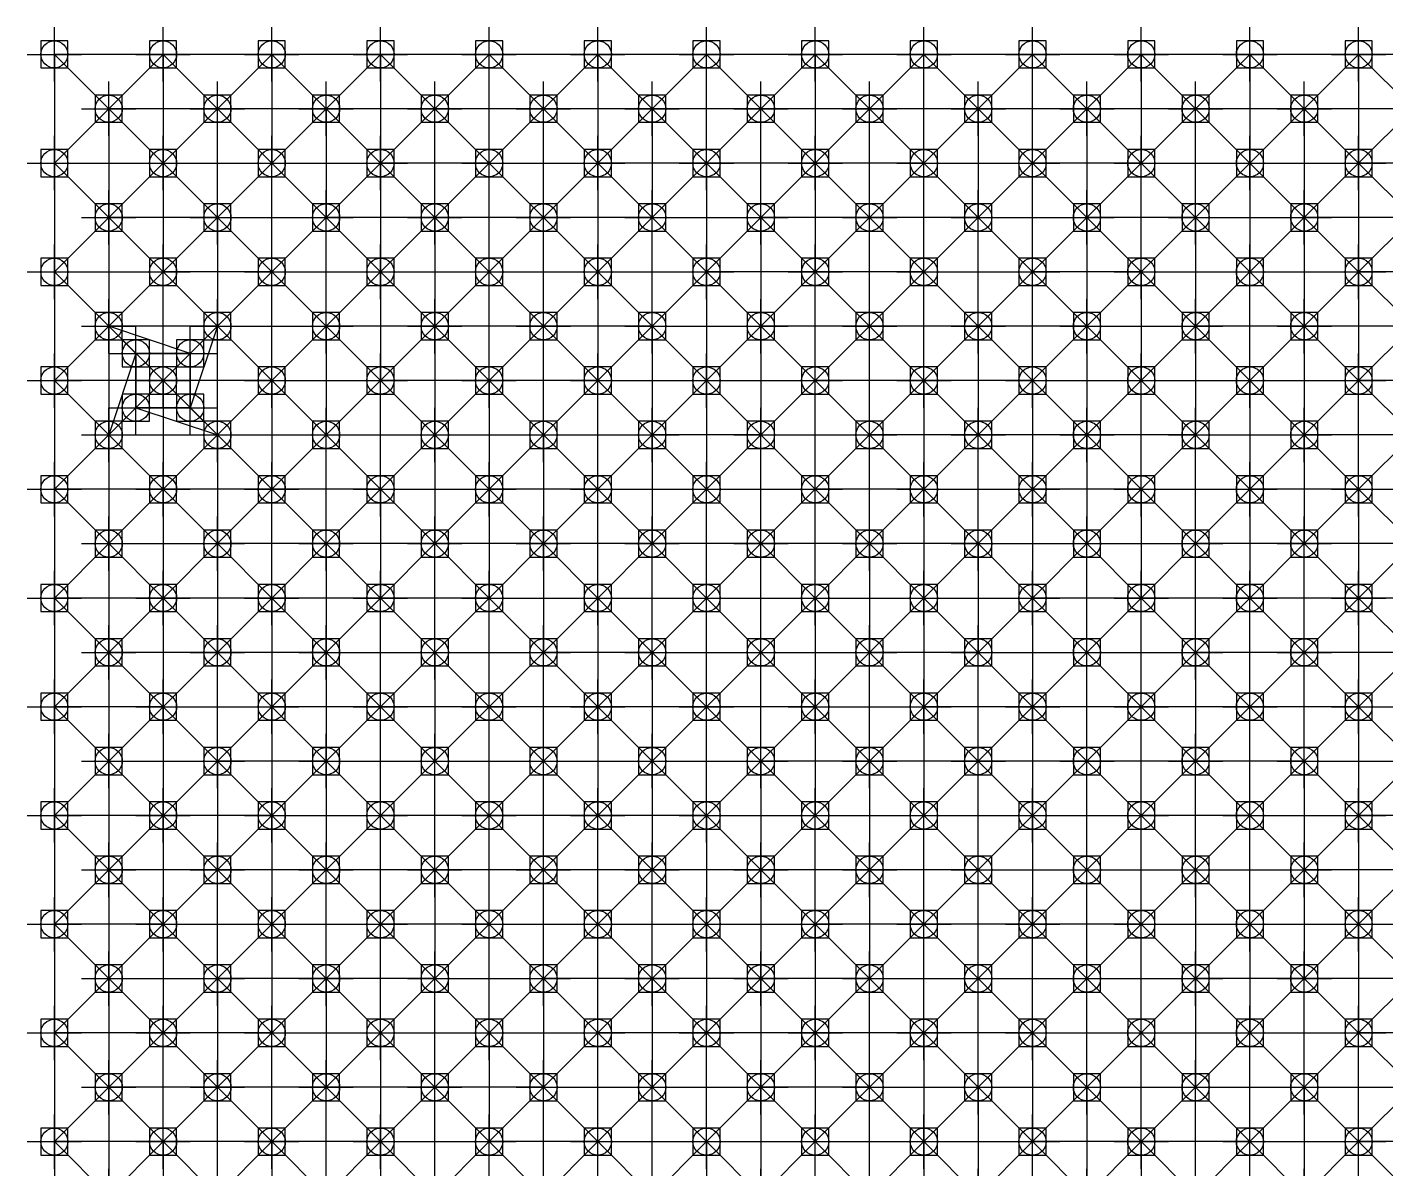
# Model space of a CAD drawing. Header units: inches. Extents: x -4 to 98, y -12 to 138.
# Drawn here: x -4 to 46, y 96 to 138 of the extents above; entities that cross this region are included whole.
import ezdxf

# ---------------------------------------------------------------- set-up
doc = ezdxf.new("R2010")
doc.units = ezdxf.units.IN
doc.header["$MEASUREMENT"] = 0
doc.header["$PDMODE"] = 98
doc.header["$PDSIZE"] = 1
doc.layers.add('AM_2', color=5, linetype='Continuous', lineweight=30)

msp = doc.modelspace()

# ---------------------------------------------------------------- linework, layer by layer
at = {"layer": 'AM_2', "color": 1}
for p, q in [((-1, 135, 10), (-3, 137, 12)), ((1, 137, 12), (-1, 135, 10)), ((3, 135, 10), (1, 137, 12)), ((5, 137, 12), (3, 135, 10)), ((7, 135, 10), (5, 137, 12)), ((9, 137, 12), (7, 135, 10)), ((11, 135, 10), (9, 137, 12)), ((13, 137, 12), (11, 135, 10)), ((15, 135, 10), (13, 137, 12)), ((17, 137, 12), (15, 135, 10)), ((19, 135, 10), (17, 137, 12)), ((21, 137, 12), (19, 135, 10)), ((23, 135, 10), (21, 137, 12)), ((25, 137, 12), (23, 135, 10)), ((27, 135, 10), (25, 137, 12)), ((29, 137, 12), (27, 135, 10)), ((31, 135, 10), (29, 137, 12)), ((33, 137, 12), (31, 135, 10)), ((35, 135, 10), (33, 137, 12)), ((37, 137, 12), (35, 135, 10)), ((39, 135, 10), (37, 137, 12)), ((41, 137, 12), (39, 135, 10)), ((43, 135, 10), (41, 137, 12)), ((45, 137, 12), (43, 135, 10)), ((47, 135, 10), (45, 137, 12)), ((-1, 135, 10), (-3, 133, 12)), ((1, 133, 12), (-1, 135, 10)), ((3, 135, 10), (1, 133, 12)), ((5, 133, 12), (3, 135, 10)), ((7, 135, 10), (5, 133, 12)), ((9, 133, 12), (7, 135, 10)), ((11, 135, 10), (9, 133, 12)), ((13, 133, 12), (11, 135, 10)), ((15, 135, 10), (13, 133, 12)), ((17, 133, 12), (15, 135, 10)), ((19, 135, 10), (17, 133, 12)), ((21, 133, 12), (19, 135, 10)), ((23, 135, 10), (21, 133, 12)), ((25, 133, 12), (23, 135, 10)), ((27, 135, 10), (25, 133, 12)), ((29, 133, 12), (27, 135, 10)), ((31, 135, 10), (29, 133, 12)), ((33, 133, 12), (31, 135, 10)), ((35, 135, 10), (33, 133, 12)), ((37, 133, 12), (35, 135, 10)), ((39, 135, 10), (37, 133, 12)), ((41, 133, 12), (39, 135, 10)), ((43, 135, 10), (41, 133, 12)), ((45, 133, 12), (43, 135, 10)), ((47, 135, 10), (45, 133, 12)), ((-1, 131, 10), (-3, 133, 12)), ((1, 133, 12), (-1, 131, 10)), ((3, 131, 10), (1, 133, 12)), ((5, 133, 12), (3, 131, 10)), ((7, 131, 10), (5, 133, 12)), ((9, 133, 12), (7, 131, 10)), ((11, 131, 10), (9, 133, 12)), ((13, 133, 12), (11, 131, 10)), ((15, 131, 10), (13, 133, 12)), ((17, 133, 12), (15, 131, 10)), ((19, 131, 10), (17, 133, 12)), ((21, 133, 12), (19, 131, 10)), ((23, 131, 10), (21, 133, 12)), ((25, 133, 12), (23, 131, 10)), ((27, 131, 10), (25, 133, 12)), ((29, 133, 12), (27, 131, 10)), ((31, 131, 10), (29, 133, 12)), ((33, 133, 12), (31, 131, 10)), ((35, 131, 10), (33, 133, 12)), ((37, 133, 12), (35, 131, 10)), ((39, 131, 10), (37, 133, 12)), ((41, 133, 12), (39, 131, 10)), ((43, 131, 10), (41, 133, 12)), ((45, 133, 12), (43, 131, 10)), ((47, 131, 10), (45, 133, 12)), ((-1, 131, 10), (-3, 129, 12)), ((1, 129, 12), (-1, 131, 10)), ((3, 131, 10), (1, 129, 12)), ((5, 129, 12), (3, 131, 10)), ((7, 131, 10), (5, 129, 12)), ((9, 129, 12), (7, 131, 10)), ((11, 131, 10), (9, 129, 12)), ((13, 129, 12), (11, 131, 10)), ((15, 131, 10), (13, 129, 12)), ((17, 129, 12), (15, 131, 10)), ((19, 131, 10), (17, 129, 12)), ((21, 129, 12), (19, 131, 10)), ((23, 131, 10), (21, 129, 12)), ((25, 129, 12), (23, 131, 10)), ((27, 131, 10), (25, 129, 12)), ((29, 129, 12), (27, 131, 10)), ((31, 131, 10), (29, 129, 12)), ((33, 129, 12), (31, 131, 10)), ((35, 131, 10), (33, 129, 12)), ((37, 129, 12), (35, 131, 10)), ((39, 131, 10), (37, 129, 12)), ((41, 129, 12), (39, 131, 10)), ((43, 131, 10), (41, 129, 12)), ((45, 129, 12), (43, 131, 10)), ((47, 131, 10), (45, 129, 12)), ((-1, 127, 10), (-3, 129, 12)), ((1, 129, 12), (-1, 127, 10)), ((3, 127, 10), (1, 129, 12)), ((5, 129, 12), (3, 127, 10)), ((7, 127, 10), (5, 129, 12)), ((9, 129, 12), (7, 127, 10)), ((11, 127, 10), (9, 129, 12)), ((13, 129, 12), (11, 127, 10)), ((15, 127, 10), (13, 129, 12)), ((17, 129, 12), (15, 127, 10)), ((19, 127, 10), (17, 129, 12)), ((21, 129, 12), (19, 127, 10)), ((23, 127, 10), (21, 129, 12)), ((25, 129, 12), (23, 127, 10)), ((27, 127, 10), (25, 129, 12)), ((29, 129, 12), (27, 127, 10)), ((31, 127, 10), (29, 129, 12)), ((33, 129, 12), (31, 127, 10)), ((35, 127, 10), (33, 129, 12)), ((37, 129, 12), (35, 127, 10)), ((39, 127, 10), (37, 129, 12)), ((41, 129, 12), (39, 127, 10)), ((43, 127, 10), (41, 129, 12)), ((45, 129, 12), (43, 127, 10)), ((47, 127, 10), (45, 129, 12)), ((-1, 127, 10), (-3, 125, 12)), ((1, 125, 12), (-1, 127, 10)), ((3, 127, 10), (1, 125, 12)), ((5, 125, 12), (3, 127, 10)), ((7, 127, 10), (5, 125, 12)), ((9, 125, 12), (7, 127, 10)), ((11, 127, 10), (9, 125, 12)), ((13, 125, 12), (11, 127, 10)), ((15, 127, 10), (13, 125, 12)), ((17, 125, 12), (15, 127, 10)), ((19, 127, 10), (17, 125, 12)), ((21, 125, 12), (19, 127, 10)), ((23, 127, 10), (21, 125, 12)), ((25, 125, 12), (23, 127, 10)), ((27, 127, 10), (25, 125, 12)), ((29, 125, 12), (27, 127, 10)), ((31, 127, 10), (29, 125, 12)), ((33, 125, 12), (31, 127, 10)), ((35, 127, 10), (33, 125, 12)), ((37, 125, 12), (35, 127, 10)), ((39, 127, 10), (37, 125, 12)), ((41, 125, 12), (39, 127, 10)), ((43, 127, 10), (41, 125, 12)), ((45, 125, 12), (43, 127, 10)), ((47, 127, 10), (45, 125, 12)), ((-1, 123, 10), (-3, 125, 12)), ((1, 125, 12), (-1, 123, 10)), ((3, 123, 10), (1, 125, 12)), ((5, 125, 12), (3, 123, 10)), ((7, 123, 10), (5, 125, 12)), ((9, 125, 12), (7, 123, 10)), ((11, 123, 10), (9, 125, 12)), ((13, 125, 12), (11, 123, 10)), ((15, 123, 10), (13, 125, 12)), ((17, 125, 12), (15, 123, 10)), ((19, 123, 10), (17, 125, 12)), ((21, 125, 12), (19, 123, 10)), ((23, 123, 10), (21, 125, 12)), ((25, 125, 12), (23, 123, 10)), ((27, 123, 10), (25, 125, 12)), ((29, 125, 12), (27, 123, 10)), ((31, 123, 10), (29, 125, 12)), ((33, 125, 12), (31, 123, 10)), ((35, 123, 10), (33, 125, 12)), ((37, 125, 12), (35, 123, 10)), ((39, 123, 10), (37, 125, 12)), ((41, 125, 12), (39, 123, 10)), ((43, 123, 10), (41, 125, 12)), ((45, 125, 12), (43, 123, 10)), ((47, 123, 10), (45, 125, 12)), ((-1, 123, 10), (-3, 121, 12)), ((1, 121, 12), (-1, 123, 10)), ((3, 123, 10), (1, 121, 12)), ((5, 121, 12), (3, 123, 10)), ((7, 123, 10), (5, 121, 12)), ((9, 121, 12), (7, 123, 10)), ((11, 123, 10), (9, 121, 12)), ((13, 121, 12), (11, 123, 10)), ((15, 123, 10), (13, 121, 12)), ((17, 121, 12), (15, 123, 10)), ((19, 123, 10), (17, 121, 12)), ((21, 121, 12), (19, 123, 10)), ((23, 123, 10), (21, 121, 12)), ((25, 121, 12), (23, 123, 10)), ((27, 123, 10), (25, 121, 12)), ((29, 121, 12), (27, 123, 10)), ((31, 123, 10), (29, 121, 12)), ((33, 121, 12), (31, 123, 10)), ((35, 123, 10), (33, 121, 12)), ((37, 121, 12), (35, 123, 10)), ((39, 123, 10), (37, 121, 12)), ((41, 121, 12), (39, 123, 10)), ((43, 123, 10), (41, 121, 12)), ((45, 121, 12), (43, 123, 10)), ((47, 123, 10), (45, 121, 12)), ((-1, 119, 10), (-3, 121, 12)), ((1, 121, 12), (-1, 119, 10)), ((3, 119, 10), (1, 121, 12)), ((5, 121, 12), (3, 119, 10)), ((7, 119, 10), (5, 121, 12)), ((9, 121, 12), (7, 119, 10)), ((11, 119, 10), (9, 121, 12)), ((13, 121, 12), (11, 119, 10)), ((15, 119, 10), (13, 121, 12)), ((17, 121, 12), (15, 119, 10)), ((19, 119, 10), (17, 121, 12)), ((21, 121, 12), (19, 119, 10)), ((23, 119, 10), (21, 121, 12)), ((25, 121, 12), (23, 119, 10)), ((27, 119, 10), (25, 121, 12)), ((29, 121, 12), (27, 119, 10)), ((31, 119, 10), (29, 121, 12)), ((33, 121, 12), (31, 119, 10)), ((35, 119, 10), (33, 121, 12)), ((37, 121, 12), (35, 119, 10)), ((39, 119, 10), (37, 121, 12)), ((41, 121, 12), (39, 119, 10)), ((43, 119, 10), (41, 121, 12)), ((45, 121, 12), (43, 119, 10)), ((47, 119, 10), (45, 121, 12)), ((-1, 119, 10), (-3, 117, 12)), ((1, 117, 12), (-1, 119, 10)), ((3, 119, 10), (1, 117, 12)), ((5, 117, 12), (3, 119, 10)), ((7, 119, 10), (5, 117, 12)), ((9, 117, 12), (7, 119, 10)), ((11, 119, 10), (9, 117, 12)), ((13, 117, 12), (11, 119, 10)), ((15, 119, 10), (13, 117, 12)), ((17, 117, 12), (15, 119, 10)), ((19, 119, 10), (17, 117, 12)), ((21, 117, 12), (19, 119, 10)), ((23, 119, 10), (21, 117, 12)), ((25, 117, 12), (23, 119, 10)), ((27, 119, 10), (25, 117, 12)), ((29, 117, 12), (27, 119, 10)), ((31, 119, 10), (29, 117, 12)), ((33, 117, 12), (31, 119, 10)), ((35, 119, 10), (33, 117, 12)), ((37, 117, 12), (35, 119, 10)), ((39, 119, 10), (37, 117, 12)), ((41, 117, 12), (39, 119, 10)), ((43, 119, 10), (41, 117, 12)), ((45, 117, 12), (43, 119, 10)), ((47, 119, 10), (45, 117, 12)), ((-1, 115, 10), (-3, 117, 12)), ((1, 117, 12), (-1, 115, 10)), ((3, 115, 10), (1, 117, 12)), ((5, 117, 12), (3, 115, 10)), ((7, 115, 10), (5, 117, 12)), ((9, 117, 12), (7, 115, 10)), ((11, 115, 10), (9, 117, 12)), ((13, 117, 12), (11, 115, 10)), ((15, 115, 10), (13, 117, 12)), ((17, 117, 12), (15, 115, 10)), ((19, 115, 10), (17, 117, 12)), ((21, 117, 12), (19, 115, 10)), ((23, 115, 10), (21, 117, 12)), ((25, 117, 12), (23, 115, 10)), ((27, 115, 10), (25, 117, 12)), ((29, 117, 12), (27, 115, 10)), ((31, 115, 10), (29, 117, 12)), ((33, 117, 12), (31, 115, 10)), ((35, 115, 10), (33, 117, 12)), ((37, 117, 12), (35, 115, 10)), ((39, 115, 10), (37, 117, 12)), ((41, 117, 12), (39, 115, 10)), ((43, 115, 10), (41, 117, 12)), ((45, 117, 12), (43, 115, 10)), ((47, 115, 10), (45, 117, 12)), ((-1, 115, 10), (-3, 113, 12)), ((1, 113, 12), (-1, 115, 10)), ((3, 115, 10), (1, 113, 12)), ((5, 113, 12), (3, 115, 10)), ((7, 115, 10), (5, 113, 12)), ((9, 113, 12), (7, 115, 10)), ((11, 115, 10), (9, 113, 12)), ((13, 113, 12), (11, 115, 10)), ((15, 115, 10), (13, 113, 12)), ((17, 113, 12), (15, 115, 10)), ((19, 115, 10), (17, 113, 12)), ((21, 113, 12), (19, 115, 10)), ((23, 115, 10), (21, 113, 12)), ((25, 113, 12), (23, 115, 10)), ((27, 115, 10), (25, 113, 12)), ((29, 113, 12), (27, 115, 10)), ((31, 115, 10), (29, 113, 12)), ((33, 113, 12), (31, 115, 10)), ((35, 115, 10), (33, 113, 12)), ((37, 113, 12), (35, 115, 10)), ((39, 115, 10), (37, 113, 12)), ((41, 113, 12), (39, 115, 10)), ((43, 115, 10), (41, 113, 12)), ((45, 113, 12), (43, 115, 10)), ((47, 115, 10), (45, 113, 12)), ((-1, 111, 10), (-3, 113, 12)), ((1, 113, 12), (-1, 111, 10)), ((3, 111, 10), (1, 113, 12)), ((5, 113, 12), (3, 111, 10)), ((7, 111, 10), (5, 113, 12)), ((9, 113, 12), (7, 111, 10)), ((11, 111, 10), (9, 113, 12)), ((13, 113, 12), (11, 111, 10)), ((15, 111, 10), (13, 113, 12)), ((17, 113, 12), (15, 111, 10)), ((19, 111, 10), (17, 113, 12)), ((21, 113, 12), (19, 111, 10)), ((23, 111, 10), (21, 113, 12)), ((25, 113, 12), (23, 111, 10)), ((27, 111, 10), (25, 113, 12)), ((29, 113, 12), (27, 111, 10)), ((31, 111, 10), (29, 113, 12)), ((33, 113, 12), (31, 111, 10)), ((35, 111, 10), (33, 113, 12)), ((37, 113, 12), (35, 111, 10)), ((39, 111, 10), (37, 113, 12)), ((41, 113, 12), (39, 111, 10)), ((43, 111, 10), (41, 113, 12)), ((45, 113, 12), (43, 111, 10)), ((47, 111, 10), (45, 113, 12)), ((-1, 111, 10), (-3, 109, 12)), ((1, 109, 12), (-1, 111, 10)), ((3, 111, 10), (1, 109, 12)), ((5, 109, 12), (3, 111, 10)), ((7, 111, 10), (5, 109, 12)), ((9, 109, 12), (7, 111, 10)), ((11, 111, 10), (9, 109, 12)), ((13, 109, 12), (11, 111, 10)), ((15, 111, 10), (13, 109, 12)), ((17, 109, 12), (15, 111, 10)), ((19, 111, 10), (17, 109, 12)), ((21, 109, 12), (19, 111, 10)), ((23, 111, 10), (21, 109, 12)), ((25, 109, 12), (23, 111, 10)), ((27, 111, 10), (25, 109, 12)), ((29, 109, 12), (27, 111, 10)), ((31, 111, 10), (29, 109, 12)), ((33, 109, 12), (31, 111, 10)), ((35, 111, 10), (33, 109, 12)), ((37, 109, 12), (35, 111, 10)), ((39, 111, 10), (37, 109, 12)), ((41, 109, 12), (39, 111, 10)), ((43, 111, 10), (41, 109, 12)), ((45, 109, 12), (43, 111, 10)), ((47, 111, 10), (45, 109, 12)), ((-1, 107, 10), (-3, 109, 12)), ((1, 109, 12), (-1, 107, 10)), ((3, 107, 10), (1, 109, 12)), ((5, 109, 12), (3, 107, 10)), ((7, 107, 10), (5, 109, 12)), ((9, 109, 12), (7, 107, 10)), ((11, 107, 10), (9, 109, 12)), ((13, 109, 12), (11, 107, 10)), ((15, 107, 10), (13, 109, 12)), ((17, 109, 12), (15, 107, 10)), ((19, 107, 10), (17, 109, 12)), ((21, 109, 12), (19, 107, 10)), ((23, 107, 10), (21, 109, 12)), ((25, 109, 12), (23, 107, 10)), ((27, 107, 10), (25, 109, 12)), ((29, 109, 12), (27, 107, 10)), ((31, 107, 10), (29, 109, 12)), ((33, 109, 12), (31, 107, 10)), ((35, 107, 10), (33, 109, 12)), ((37, 109, 12), (35, 107, 10)), ((39, 107, 10), (37, 109, 12)), ((41, 109, 12), (39, 107, 10)), ((43, 107, 10), (41, 109, 12)), ((45, 109, 12), (43, 107, 10)), ((47, 107, 10), (45, 109, 12)), ((-1, 107, 10), (-3, 105, 12)), ((1, 105, 12), (-1, 107, 10)), ((3, 107, 10), (1, 105, 12)), ((5, 105, 12), (3, 107, 10)), ((7, 107, 10), (5, 105, 12)), ((9, 105, 12), (7, 107, 10)), ((11, 107, 10), (9, 105, 12)), ((13, 105, 12), (11, 107, 10)), ((15, 107, 10), (13, 105, 12)), ((17, 105, 12), (15, 107, 10)), ((19, 107, 10), (17, 105, 12)), ((21, 105, 12), (19, 107, 10)), ((23, 107, 10), (21, 105, 12)), ((25, 105, 12), (23, 107, 10)), ((27, 107, 10), (25, 105, 12)), ((29, 105, 12), (27, 107, 10)), ((31, 107, 10), (29, 105, 12)), ((33, 105, 12), (31, 107, 10)), ((35, 107, 10), (33, 105, 12)), ((37, 105, 12), (35, 107, 10)), ((39, 107, 10), (37, 105, 12)), ((41, 105, 12), (39, 107, 10)), ((43, 107, 10), (41, 105, 12)), ((45, 105, 12), (43, 107, 10)), ((47, 107, 10), (45, 105, 12)), ((-1, 103, 10), (-3, 105, 12)), ((1, 105, 12), (-1, 103, 10)), ((3, 103, 10), (1, 105, 12)), ((5, 105, 12), (3, 103, 10)), ((7, 103, 10), (5, 105, 12)), ((9, 105, 12), (7, 103, 10)), ((11, 103, 10), (9, 105, 12)), ((13, 105, 12), (11, 103, 10)), ((15, 103, 10), (13, 105, 12)), ((17, 105, 12), (15, 103, 10)), ((19, 103, 10), (17, 105, 12)), ((21, 105, 12), (19, 103, 10)), ((23, 103, 10), (21, 105, 12)), ((25, 105, 12), (23, 103, 10)), ((27, 103, 10), (25, 105, 12)), ((29, 105, 12), (27, 103, 10)), ((31, 103, 10), (29, 105, 12)), ((33, 105, 12), (31, 103, 10)), ((35, 103, 10), (33, 105, 12)), ((37, 105, 12), (35, 103, 10)), ((39, 103, 10), (37, 105, 12)), ((41, 105, 12), (39, 103, 10)), ((43, 103, 10), (41, 105, 12)), ((45, 105, 12), (43, 103, 10)), ((47, 103, 10), (45, 105, 12)), ((-1, 103, 10), (-3, 101, 12)), ((1, 101, 12), (-1, 103, 10)), ((3, 103, 10), (1, 101, 12)), ((5, 101, 12), (3, 103, 10)), ((7, 103, 10), (5, 101, 12)), ((9, 101, 12), (7, 103, 10)), ((11, 103, 10), (9, 101, 12)), ((13, 101, 12), (11, 103, 10)), ((15, 103, 10), (13, 101, 12)), ((17, 101, 12), (15, 103, 10)), ((19, 103, 10), (17, 101, 12)), ((21, 101, 12), (19, 103, 10)), ((23, 103, 10), (21, 101, 12)), ((25, 101, 12), (23, 103, 10)), ((27, 103, 10), (25, 101, 12)), ((29, 101, 12), (27, 103, 10)), ((31, 103, 10), (29, 101, 12)), ((33, 101, 12), (31, 103, 10)), ((35, 103, 10), (33, 101, 12)), ((37, 101, 12), (35, 103, 10)), ((39, 103, 10), (37, 101, 12)), ((41, 101, 12), (39, 103, 10)), ((43, 103, 10), (41, 101, 12)), ((45, 101, 12), (43, 103, 10)), ((47, 103, 10), (45, 101, 12)), ((-1, 99, 10), (-3, 101, 12)), ((1, 101, 12), (-1, 99, 10)), ((3, 99, 10), (1, 101, 12)), ((5, 101, 12), (3, 99, 10)), ((7, 99, 10), (5, 101, 12)), ((9, 101, 12), (7, 99, 10)), ((11, 99, 10), (9, 101, 12)), ((13, 101, 12), (11, 99, 10)), ((15, 99, 10), (13, 101, 12)), ((17, 101, 12), (15, 99, 10)), ((19, 99, 10), (17, 101, 12)), ((21, 101, 12), (19, 99, 10)), ((23, 99, 10), (21, 101, 12)), ((25, 101, 12), (23, 99, 10)), ((27, 99, 10), (25, 101, 12)), ((29, 101, 12), (27, 99, 10)), ((31, 99, 10), (29, 101, 12)), ((33, 101, 12), (31, 99, 10)), ((35, 99, 10), (33, 101, 12)), ((37, 101, 12), (35, 99, 10)), ((39, 99, 10), (37, 101, 12)), ((41, 101, 12), (39, 99, 10)), ((43, 99, 10), (41, 101, 12)), ((45, 101, 12), (43, 99, 10)), ((47, 99, 10), (45, 101, 12)), ((-1, 99, 10), (-3, 97, 12)), ((1, 97, 12), (-1, 99, 10)), ((3, 99, 10), (1, 97, 12)), ((5, 97, 12), (3, 99, 10)), ((7, 99, 10), (5, 97, 12)), ((9, 97, 12), (7, 99, 10)), ((11, 99, 10), (9, 97, 12)), ((13, 97, 12), (11, 99, 10)), ((15, 99, 10), (13, 97, 12)), ((17, 97, 12), (15, 99, 10)), ((19, 99, 10), (17, 97, 12)), ((21, 97, 12), (19, 99, 10)), ((23, 99, 10), (21, 97, 12)), ((25, 97, 12), (23, 99, 10)), ((27, 99, 10), (25, 97, 12)), ((29, 97, 12), (27, 99, 10)), ((31, 99, 10), (29, 97, 12)), ((33, 97, 12), (31, 99, 10)), ((35, 99, 10), (33, 97, 12)), ((37, 97, 12), (35, 99, 10)), ((39, 99, 10), (37, 97, 12)), ((41, 97, 12), (39, 99, 10)), ((43, 99, 10), (41, 97, 12)), ((45, 97, 12), (43, 99, 10)), ((47, 99, 10), (45, 97, 12)), ((-1, 95, 10), (-3, 97, 12)), ((1, 97, 12), (-1, 95, 10)), ((3, 95, 10), (1, 97, 12)), ((5, 97, 12), (3, 95, 10)), ((7, 95, 10), (5, 97, 12)), ((9, 97, 12), (7, 95, 10)), ((11, 95, 10), (9, 97, 12)), ((13, 97, 12), (11, 95, 10)), ((15, 95, 10), (13, 97, 12)), ((17, 97, 12), (15, 95, 10)), ((19, 95, 10), (17, 97, 12)), ((21, 97, 12), (19, 95, 10)), ((23, 95, 10), (21, 97, 12)), ((25, 97, 12), (23, 95, 10)), ((27, 95, 10), (25, 97, 12)), ((29, 97, 12), (27, 95, 10)), ((31, 95, 10), (29, 97, 12)), ((33, 97, 12), (31, 95, 10)), ((35, 95, 10), (33, 97, 12)), ((37, 97, 12), (35, 95, 10)), ((39, 95, 10), (37, 97, 12)), ((41, 97, 12), (39, 95, 10)), ((43, 95, 10), (41, 97, 12)), ((45, 97, 12), (43, 95, 10)), ((47, 95, 10), (45, 97, 12))]:
    msp.add_line(p, q, dxfattribs=at)
at = {"layer": 'AM_2', "color": 3, "extrusion": (0, -1, 1e-16)}
for p, q in [((1, 137, 12), (-3, 137, 12)), ((-3, 137, 12), (-3, 133, 12)), ((5, 137, 12), (1, 137, 12)), ((1, 137, 12), (1, 133, 12)), ((9, 137, 12), (5, 137, 12)), ((5, 137, 12), (5, 133, 12)), ((13, 137, 12), (9, 137, 12)), ((9, 137, 12), (9, 133, 12)), ((17, 137, 12), (13, 137, 12)), ((13, 133, 12), (13, 137, 12)), ((21, 137, 12), (17, 137, 12)), ((17, 137, 12), (17, 133, 12)), ((25, 137, 12), (21, 137, 12)), ((21, 133, 12), (21, 137, 12)), ((29, 137, 12), (25, 137, 12)), ((25, 137, 12), (25, 133, 12)), ((33, 137, 12), (29, 137, 12)), ((29, 133, 12), (29, 137, 12)), ((37, 137, 12), (33, 137, 12)), ((33, 133, 12), (33, 137, 12)), ((41, 137, 12), (37, 137, 12)), ((37, 137, 12), (37, 133, 12)), ((45, 137, 12), (41, 137, 12)), ((41, 137, 12), (41, 133, 12)), ((49, 137, 12), (45, 137, 12)), ((45, 137, 12), (45, 133, 12)), ((-3, 133, 12), (-3, 129, 12)), ((-3, 133, 12), (1, 133, 12)), ((1, 133, 12), (1, 129, 12)), ((1, 133, 12), (5, 133, 12)), ((5, 133, 12), (9, 133, 12)), ((5, 129, 12), (5, 133, 12)), ((13, 133, 12), (9, 133, 12)), ((9, 133, 12), (9, 129, 12)), ((13, 133, 12), (17, 133, 12)), ((13, 129, 12), (13, 133, 12)), ((21, 133, 12), (17, 133, 12)), ((17, 133, 12), (17, 129, 12)), ((25, 133, 12), (21, 133, 12)), ((21, 133, 12), (21, 129, 12)), ((29, 133, 12), (25, 133, 12)), ((25, 133, 12), (25, 129, 12)), ((29, 133, 12), (33, 133, 12)), ((29, 129, 12), (29, 133, 12)), ((37, 133, 12), (33, 133, 12)), ((33, 129, 12), (33, 133, 12)), ((37, 133, 12), (41, 133, 12)), ((37, 129, 12), (37, 133, 12)), ((41, 133, 12), (41, 129, 12)), ((41, 133, 12), (45, 133, 12)), ((49, 133, 12), (45, 133, 12)), ((45, 133, 12), (45, 129, 12)), ((-3, 129, 12), (-3, 125, 12)), ((-3, 129, 12), (1, 129, 12)), ((5, 129, 12), (1, 129, 12)), ((1, 125, 12), (1, 129, 12)), ((5, 129, 12), (9, 129, 12)), ((5, 125, 12), (5, 129, 12)), ((9, 129, 12), (9, 125, 12)), ((9, 129, 12), (13, 129, 12)), ((13, 129, 12), (17, 129, 12)), ((13, 125, 12), (13, 129, 12)), ((17, 129, 12), (17, 125, 12)), ((17, 129, 12), (21, 129, 12)), ((25, 129, 12), (21, 129, 12)), ((21, 129, 12), (21, 125, 12)), ((29, 129, 12), (25, 129, 12)), ((25, 125, 12), (25, 129, 12)), ((29, 129, 12), (33, 129, 12)), ((29, 125, 12), (29, 129, 12)), ((37, 129, 12), (33, 129, 12)), ((33, 125, 12), (33, 129, 12)), ((37, 129, 12), (37, 125, 12)), ((37, 129, 12), (41, 129, 12)), ((41, 129, 12), (45, 129, 12)), ((41, 125, 12), (41, 129, 12)), ((49, 129, 12), (45, 129, 12)), ((45, 129, 12), (45, 125, 12)), ((1, 125, 12), (-3, 125, 12)), ((-3, 125, 12), (-3, 121, 12)), ((5, 125, 12), (1, 125, 12)), ((1, 125, 12), (1, 121, 12)), ((5, 125, 12), (5, 121, 12)), ((5, 125, 12), (9, 125, 12)), ((13, 125, 12), (9, 125, 12)), ((9, 121, 12), (9, 125, 12)), ((17, 125, 12), (13, 125, 12)), ((13, 125, 12), (13, 121, 12)), ((17, 125, 12), (21, 125, 12)), ((17, 121, 12), (17, 125, 12)), ((21, 125, 12), (21, 121, 12)), ((21, 125, 12), (25, 125, 12)), ((29, 125, 12), (25, 125, 12)), ((25, 121, 12), (25, 125, 12)), ((33, 125, 12), (29, 125, 12)), ((29, 125, 12), (29, 121, 12)), ((33, 125, 12), (33, 121, 12)), ((33, 125, 12), (37, 125, 12)), ((37, 125, 12), (41, 125, 12)), ((37, 121, 12), (37, 125, 12)), ((41, 125, 12), (41, 121, 12)), ((41, 125, 12), (45, 125, 12)), ((49, 125, 12), (45, 125, 12)), ((45, 121, 12), (45, 125, 12)), ((1, 121, 12), (-3, 121, 12)), ((-3, 121, 12), (-3, 117, 12)), ((5, 121, 12), (1, 121, 12)), ((1, 121, 12), (1, 117, 12)), ((9, 121, 12), (5, 121, 12)), ((5, 117, 12), (5, 121, 12)), ((9, 121, 12), (9, 117, 12)), ((9, 121, 12), (13, 121, 12)), ((17, 121, 12), (13, 121, 12)), ((13, 121, 12), (13, 117, 12)), ((17, 121, 12), (21, 121, 12)), ((17, 117, 12), (17, 121, 12)), ((21, 121, 12), (25, 121, 12)), ((21, 117, 12), (21, 121, 12)), ((29, 121, 12), (25, 121, 12)), ((25, 117, 12), (25, 121, 12)), ((29, 121, 12), (29, 117, 12)), ((29, 121, 12), (33, 121, 12)), ((37, 121, 12), (33, 121, 12)), ((33, 121, 12), (33, 117, 12)), ((37, 121, 12), (37, 117, 12)), ((37, 121, 12), (41, 121, 12)), ((45, 121, 12), (41, 121, 12)), ((41, 121, 12), (41, 117, 12)), ((45, 121, 12), (45, 117, 12)), ((45, 121, 12), (49, 121, 12)), ((1, 117, 12), (-3, 117, 12)), ((-3, 117, 12), (-3, 113, 12)), ((5, 117, 12), (1, 117, 12)), ((1, 117, 12), (1, 113, 12)), ((9, 117, 12), (5, 117, 12)), ((5, 117, 12), (5, 113, 12)), ((13, 117, 12), (9, 117, 12)), ((9, 113, 12), (9, 117, 12)), ((13, 117, 12), (17, 117, 12)), ((13, 113, 12), (13, 117, 12)), ((17, 117, 12), (17, 113, 12)), ((17, 117, 12), (21, 117, 12)), ((21, 117, 12), (25, 117, 12)), ((21, 113, 12), (21, 117, 12)), ((25, 117, 12), (25, 113, 12)), ((25, 117, 12), (29, 117, 12)), ((29, 117, 12), (29, 113, 12)), ((29, 117, 12), (33, 117, 12)), ((37, 117, 12), (33, 117, 12)), ((33, 117, 12), (33, 113, 12)), ((41, 117, 12), (37, 117, 12)), ((37, 113, 12), (37, 117, 12)), ((45, 117, 12), (41, 117, 12)), ((41, 113, 12), (41, 117, 12)), ((49, 117, 12), (45, 117, 12)), ((45, 117, 12), (45, 113, 12)), ((1, 113, 12), (-3, 113, 12)), ((-3, 113, 12), (-3, 109, 12)), ((1, 113, 12), (1, 109, 12)), ((1, 113, 12), (5, 113, 12)), ((9, 113, 12), (5, 113, 12)), ((5, 113, 12), (5, 109, 12)), ((13, 113, 12), (9, 113, 12)), ((9, 109, 12), (9, 113, 12)), ((17, 113, 12), (13, 113, 12)), ((13, 109, 12), (13, 113, 12)), ((21, 113, 12), (17, 113, 12)), ((17, 113, 12), (17, 109, 12)), ((25, 113, 12), (21, 113, 12)), ((21, 109, 12), (21, 113, 12)), ((25, 113, 12), (25, 109, 12)), ((25, 113, 12), (29, 113, 12)), ((33, 113, 12), (29, 113, 12)), ((29, 113, 12), (29, 109, 12)), ((37, 113, 12), (33, 113, 12)), ((33, 113, 12), (33, 109, 12)), ((41, 113, 12), (37, 113, 12)), ((37, 109, 12), (37, 113, 12)), ((45, 113, 12), (41, 113, 12)), ((41, 109, 12), (41, 113, 12)), ((45, 113, 12), (45, 109, 12)), ((45, 113, 12), (49, 113, 12)), ((1, 109, 12), (-3, 109, 12)), ((-3, 109, 12), (-3, 105, 12)), ((5, 109, 12), (1, 109, 12)), ((1, 109, 12), (1, 105, 12)), ((5, 109, 12), (5, 105, 12)), ((5, 109, 12), (9, 109, 12)), ((13, 109, 12), (9, 109, 12)), ((9, 105, 12), (9, 109, 12)), ((17, 109, 12), (13, 109, 12)), ((13, 105, 12), (13, 109, 12)), ((21, 109, 12), (17, 109, 12)), ((17, 105, 12), (17, 109, 12)), ((21, 109, 12), (21, 105, 12)), ((21, 109, 12), (25, 109, 12)), ((25, 109, 12), (29, 109, 12)), ((25, 105, 12), (25, 109, 12)), ((29, 109, 12), (33, 109, 12)), ((29, 105, 12), (29, 109, 12)), ((33, 109, 12), (33, 105, 12)), ((33, 109, 12), (37, 109, 12)), ((41, 109, 12), (37, 109, 12)), ((37, 105, 12), (37, 109, 12)), ((41, 109, 12), (45, 109, 12)), ((41, 105, 12), (41, 109, 12)), ((49, 109, 12), (45, 109, 12)), ((45, 109, 12), (45, 105, 12)), ((1, 105, 12), (-3, 105, 12)), ((-3, 105, 12), (-3, 101, 12)), ((1, 105, 12), (1, 101, 12)), ((1, 105, 12), (5, 105, 12)), ((5, 105, 12), (5, 101, 12)), ((5, 105, 12), (9, 105, 12)), ((13, 105, 12), (9, 105, 12)), ((9, 101, 12), (9, 105, 12)), ((13, 105, 12), (17, 105, 12)), ((13, 101, 12), (13, 105, 12)), ((17, 105, 12), (21, 105, 12)), ((17, 101, 12), (17, 105, 12)), ((21, 105, 12), (21, 101, 12)), ((21, 105, 12), (25, 105, 12)), ((29, 105, 12), (25, 105, 12)), ((25, 105, 12), (25, 101, 12)), ((33, 105, 12), (29, 105, 12)), ((29, 101, 12), (29, 105, 12)), ((37, 105, 12), (33, 105, 12)), ((33, 101, 12), (33, 105, 12)), ((37, 105, 12), (41, 105, 12)), ((37, 101, 12), (37, 105, 12)), ((41, 105, 12), (41, 101, 12)), ((41, 105, 12), (45, 105, 12)), ((45, 105, 12), (45, 101, 12)), ((45, 105, 12), (49, 105, 12)), ((1, 101, 12), (-3, 101, 12)), ((-3, 101, 12), (-3, 97, 12)), ((5, 101, 12), (1, 101, 12)), ((1, 97, 12), (1, 101, 12)), ((5, 101, 12), (9, 101, 12)), ((5, 97, 12), (5, 101, 12)), ((9, 101, 12), (9, 97, 12)), ((9, 101, 12), (13, 101, 12)), ((13, 101, 12), (13, 97, 12)), ((13, 101, 12), (17, 101, 12)), ((21, 101, 12), (17, 101, 12)), ((17, 97, 12), (17, 101, 12)), ((25, 101, 12), (21, 101, 12)), ((21, 97, 12), (21, 101, 12)), ((29, 101, 12), (25, 101, 12)), ((25, 101, 12), (25, 97, 12)), ((33, 101, 12), (29, 101, 12)), ((29, 101, 12), (29, 97, 12)), ((33, 101, 12), (33, 97, 12)), ((33, 101, 12), (37, 101, 12)), ((37, 101, 12), (41, 101, 12)), ((37, 97, 12), (37, 101, 12)), ((41, 101, 12), (45, 101, 12)), ((41, 97, 12), (41, 101, 12)), ((49, 101, 12), (45, 101, 12)), ((45, 97, 12), (45, 101, 12)), ((1, 97, 12), (-3, 97, 12)), ((-3, 97, 12), (-3, 93, 12)), ((5, 97, 12), (1, 97, 12)), ((1, 97, 12), (1, 93, 12)), ((9, 97, 12), (5, 97, 12)), ((5, 97, 12), (5, 93, 12)), ((9, 97, 12), (9, 93, 12)), ((9, 97, 12), (13, 97, 12)), ((17, 97, 12), (13, 97, 12)), ((13, 93, 12), (13, 97, 12)), ((17, 97, 12), (21, 97, 12)), ((17, 93, 12), (17, 97, 12)), ((21, 97, 12), (21, 93, 12)), ((21, 97, 12), (25, 97, 12)), ((25, 97, 12), (29, 97, 12)), ((25, 93, 12), (25, 97, 12)), ((29, 97, 12), (29, 93, 12)), ((29, 97, 12), (33, 97, 12)), ((37, 97, 12), (33, 97, 12)), ((33, 93, 12), (33, 97, 12)), ((41, 97, 12), (37, 97, 12)), ((37, 97, 12), (37, 93, 12)), ((41, 97, 12), (45, 97, 12)), ((41, 93, 12), (41, 97, 12)), ((49, 97, 12), (45, 97, 12)), ((45, 93, 12), (45, 97, 12))]:
    msp.add_line(p, q, dxfattribs=at)
at = {"layer": 'AM_2', "color": 2}
for p, q in [((3, 135, 10), (-1, 135, 10)), ((-1, 135, 10), (-1, 131, 10)), ((7, 135, 10), (3, 135, 10)), ((3, 131, 10), (3, 135, 10)), ((11, 135, 10), (7, 135, 10)), ((7, 135, 10), (7, 131, 10)), ((15, 135, 10), (11, 135, 10)), ((11, 131, 10), (11, 135, 10)), ((19, 135, 10), (15, 135, 10)), ((15, 131, 10), (15, 135, 10)), ((23, 135, 10), (19, 135, 10)), ((19, 135, 10), (19, 131, 10)), ((27, 135, 10), (23, 135, 10)), ((23, 131, 10), (23, 135, 10)), ((31, 135, 10), (27, 135, 10)), ((27, 131, 10), (27, 135, 10)), ((35, 135, 10), (31, 135, 10)), ((31, 135, 10), (31, 131, 10)), ((39, 135, 10), (35, 135, 10)), ((35, 135, 10), (35, 131, 10)), ((43, 135, 10), (39, 135, 10)), ((39, 131, 10), (39, 135, 10)), ((47, 135, 10), (43, 135, 10)), ((43, 135, 10), (43, 131, 10)), ((3, 131, 10), (-1, 131, 10)), ((-1, 131, 10), (-1, 127, 10)), ((3, 131, 10), (3, 127, 10)), ((3, 131, 10), (7, 131, 10)), ((11, 131, 10), (7, 131, 10)), ((7, 127, 10), (7, 131, 10)), ((15, 131, 10), (11, 131, 10)), ((11, 131, 10), (11, 127, 10)), ((19, 131, 10), (15, 131, 10)), ((15, 127, 10), (15, 131, 10)), ((19, 131, 10), (23, 131, 10)), ((19, 127, 10), (19, 131, 10)), ((27, 131, 10), (23, 131, 10)), ((23, 131, 10), (23, 127, 10)), ((31, 131, 10), (27, 131, 10)), ((27, 127, 10), (27, 131, 10)), ((31, 131, 10), (35, 131, 10)), ((31, 127, 10), (31, 131, 10)), ((39, 131, 10), (35, 131, 10)), ((35, 131, 10), (35, 127, 10)), ((39, 131, 10), (39, 127, 10)), ((39, 131, 10), (43, 131, 10)), ((47, 131, 10), (43, 131, 10)), ((43, 131, 10), (43, 127, 10)), ((3, 127, 10), (-1, 127, 10)), ((-1, 127, 10), (-1, 123, 10)), ((3, 127, 10), (7, 127, 10)), ((3, 123, 10), (3, 127, 10)), ((11, 127, 10), (7, 127, 10)), ((7, 127, 10), (7, 123, 10)), ((15, 127, 10), (11, 127, 10)), ((11, 127, 10), (11, 123, 10)), ((19, 127, 10), (15, 127, 10)), ((15, 123, 10), (15, 127, 10)), ((19, 127, 10), (19, 123, 10)), ((19, 127, 10), (23, 127, 10)), ((27, 127, 10), (23, 127, 10)), ((23, 127, 10), (23, 123, 10)), ((31, 127, 10), (27, 127, 10)), ((27, 123, 10), (27, 127, 10)), ((35, 127, 10), (31, 127, 10)), ((31, 127, 10), (31, 123, 10)), ((35, 127, 10), (35, 123, 10)), ((35, 127, 10), (39, 127, 10)), ((43, 127, 10), (39, 127, 10)), ((39, 127, 10), (39, 123, 10)), ((47, 127, 10), (43, 127, 10)), ((43, 127, 10), (43, 123, 10)), ((-1, 123, 10), (-1, 119, 10)), ((-1, 123, 10), (3, 123, 10)), ((3, 123, 10), (3, 119, 10)), ((3, 123, 10), (7, 123, 10)), ((7, 123, 10), (11, 123, 10)), ((7, 119, 10), (7, 123, 10)), ((11, 123, 10), (11, 119, 10)), ((11, 123, 10), (15, 123, 10)), ((15, 123, 10), (15, 119, 10)), ((15, 123, 10), (19, 123, 10)), ((23, 123, 10), (19, 123, 10)), ((19, 123, 10), (19, 119, 10)), ((23, 123, 10), (27, 123, 10)), ((23, 119, 10), (23, 123, 10)), ((31, 123, 10), (27, 123, 10)), ((27, 119, 10), (27, 123, 10)), ((35, 123, 10), (31, 123, 10)), ((31, 119, 10), (31, 123, 10)), ((39, 123, 10), (35, 123, 10)), ((35, 123, 10), (35, 119, 10)), ((39, 123, 10), (43, 123, 10)), ((39, 119, 10), (39, 123, 10)), ((47, 123, 10), (43, 123, 10)), ((43, 123, 10), (43, 119, 10)), ((-1, 119, 10), (-1, 115, 10)), ((-1, 119, 10), (3, 119, 10)), ((7, 119, 10), (3, 119, 10)), ((3, 119, 10), (3, 115, 10)), ((11, 119, 10), (7, 119, 10)), ((7, 119, 10), (7, 115, 10)), ((15, 119, 10), (11, 119, 10)), ((11, 115, 10), (11, 119, 10)), ((19, 119, 10), (15, 119, 10)), ((15, 119, 10), (15, 115, 10)), ((23, 119, 10), (19, 119, 10)), ((19, 115, 10), (19, 119, 10)), ((27, 119, 10), (23, 119, 10)), ((23, 115, 10), (23, 119, 10)), ((31, 119, 10), (27, 119, 10)), ((27, 119, 10), (27, 115, 10)), ((31, 119, 10), (31, 115, 10)), ((31, 119, 10), (35, 119, 10)), ((35, 119, 10), (39, 119, 10)), ((35, 115, 10), (35, 119, 10)), ((43, 119, 10), (39, 119, 10)), ((39, 115, 10), (39, 119, 10)), ((47, 119, 10), (43, 119, 10)), ((43, 115, 10), (43, 119, 10)), ((3, 115, 10), (-1, 115, 10)), ((-1, 115, 10), (-1, 111, 10)), ((7, 115, 10), (3, 115, 10)), ((3, 111, 10), (3, 115, 10)), ((7, 115, 10), (7, 111, 10)), ((7, 115, 10), (11, 115, 10)), ((11, 115, 10), (11, 111, 10)), ((11, 115, 10), (15, 115, 10)), ((19, 115, 10), (15, 115, 10)), ((15, 111, 10), (15, 115, 10)), ((19, 115, 10), (19, 111, 10)), ((19, 115, 10), (23, 115, 10)), ((23, 115, 10), (27, 115, 10)), ((23, 111, 10), (23, 115, 10)), ((31, 115, 10), (27, 115, 10)), ((27, 111, 10), (27, 115, 10)), ((31, 115, 10), (35, 115, 10)), ((31, 111, 10), (31, 115, 10)), ((35, 115, 10), (39, 115, 10)), ((35, 111, 10), (35, 115, 10)), ((43, 115, 10), (39, 115, 10)), ((39, 115, 10), (39, 111, 10)), ((47, 115, 10), (43, 115, 10)), ((43, 111, 10), (43, 115, 10)), ((-1, 111, 10), (-1, 107, 10)), ((-1, 111, 10), (3, 111, 10)), ((7, 111, 10), (3, 111, 10)), ((3, 111, 10), (3, 107, 10)), ((7, 111, 10), (7, 107, 10)), ((7, 111, 10), (11, 111, 10)), ((11, 111, 10), (15, 111, 10)), ((11, 107, 10), (11, 111, 10)), ((15, 111, 10), (19, 111, 10)), ((15, 107, 10), (15, 111, 10)), ((19, 111, 10), (19, 107, 10)), ((19, 111, 10), (23, 111, 10)), ((27, 111, 10), (23, 111, 10)), ((23, 111, 10), (23, 107, 10)), ((31, 111, 10), (27, 111, 10)), ((27, 111, 10), (27, 107, 10)), ((35, 111, 10), (31, 111, 10)), ((31, 107, 10), (31, 111, 10)), ((39, 111, 10), (35, 111, 10)), ((35, 107, 10), (35, 111, 10)), ((43, 111, 10), (39, 111, 10)), ((39, 107, 10), (39, 111, 10)), ((43, 111, 10), (43, 107, 10)), ((43, 111, 10), (47, 111, 10)), ((3, 107, 10), (-1, 107, 10)), ((-1, 107, 10), (-1, 103, 10)), ((7, 107, 10), (3, 107, 10)), ((3, 103, 10), (3, 107, 10)), ((11, 107, 10), (7, 107, 10)), ((7, 103, 10), (7, 107, 10)), ((15, 107, 10), (11, 107, 10)), ((11, 107, 10), (11, 103, 10)), ((19, 107, 10), (15, 107, 10)), ((15, 103, 10), (15, 107, 10)), ((23, 107, 10), (19, 107, 10)), ((19, 103, 10), (19, 107, 10)), ((27, 107, 10), (23, 107, 10)), ((23, 107, 10), (23, 103, 10)), ((31, 107, 10), (27, 107, 10)), ((27, 107, 10), (27, 103, 10)), ((31, 107, 10), (35, 107, 10)), ((31, 103, 10), (31, 107, 10)), ((35, 107, 10), (39, 107, 10)), ((35, 103, 10), (35, 107, 10)), ((39, 107, 10), (39, 103, 10)), ((39, 107, 10), (43, 107, 10)), ((47, 107, 10), (43, 107, 10)), ((43, 107, 10), (43, 103, 10)), ((-1, 103, 10), (-1, 99, 10)), ((-1, 103, 10), (3, 103, 10)), ((7, 103, 10), (3, 103, 10)), ((3, 103, 10), (3, 99, 10)), ((11, 103, 10), (7, 103, 10)), ((7, 103, 10), (7, 99, 10)), ((11, 103, 10), (15, 103, 10)), ((11, 99, 10), (11, 103, 10)), ((19, 103, 10), (15, 103, 10)), ((15, 103, 10), (15, 99, 10)), ((23, 103, 10), (19, 103, 10)), ((19, 103, 10), (19, 99, 10)), ((27, 103, 10), (23, 103, 10)), ((23, 103, 10), (23, 99, 10)), ((27, 103, 10), (31, 103, 10)), ((27, 99, 10), (27, 103, 10)), ((31, 103, 10), (35, 103, 10)), ((31, 99, 10), (31, 103, 10)), ((35, 103, 10), (39, 103, 10)), ((35, 99, 10), (35, 103, 10)), ((43, 103, 10), (39, 103, 10)), ((39, 103, 10), (39, 99, 10)), ((47, 103, 10), (43, 103, 10)), ((43, 99, 10), (43, 103, 10)), ((3, 99, 10), (-1, 99, 10)), ((-1, 99, 10), (-1, 95, 10)), ((7, 99, 10), (3, 99, 10)), ((3, 95, 10), (3, 99, 10)), ((11, 99, 10), (7, 99, 10)), ((7, 95, 10), (7, 99, 10)), ((15, 99, 10), (11, 99, 10)), ((11, 95, 10), (11, 99, 10)), ((15, 99, 10), (19, 99, 10)), ((15, 95, 10), (15, 99, 10)), ((19, 99, 10), (23, 99, 10)), ((19, 95, 10), (19, 99, 10)), ((27, 99, 10), (23, 99, 10)), ((23, 99, 10), (23, 95, 10)), ((27, 99, 10), (31, 99, 10)), ((27, 95, 10), (27, 99, 10)), ((31, 99, 10), (31, 95, 10)), ((31, 99, 10), (35, 99, 10)), ((35, 99, 10), (35, 95, 10)), ((35, 99, 10), (39, 99, 10)), ((39, 99, 10), (43, 99, 10)), ((39, 95, 10), (39, 99, 10)), ((43, 99, 10), (43, 95, 10)), ((43, 99, 10), (47, 99, 10))]:
    msp.add_line(p, q, dxfattribs=at)
at = {"layer": 'AM_2', "color": 5, "extrusion": (0, 1, -1e-16)}
for p, q in [((-1, 127, 10), (0, 126, 8)), ((2, 126, 8), (-1, 127, 10)), ((2, 126, 8), (3, 127, 10)), ((3, 127, 10), (2, 124, 8)), ((0, 126, 8), (-1, 123, 10)), ((0, 124, 8), (-1, 123, 10)), ((2, 124, 8), (0, 124, 8)), ((2, 124, 6), (0, 124, 6)), ((2, 124, 4), (0, 124, 4)), ((2, 124, 2), (0, 124, 2)), ((2, 124, 8), (0, 124, 6)), ((0, 124, 6), (2, 124, 4)), ((2, 124, 4), (0, 124, 2)), ((0, 124, 2), (2, 124)), ((0, 124, 8), (2, 124, 6)), ((2, 124, 6), (0, 124, 4)), ((0, 124, 4), (2, 124, 2)), ((2, 124, 2), (0, 124)), ((0, 124, 8), (3, 123, 10)), ((2, 124, 8), (3, 123, 10))]:
    msp.add_line(p, q, dxfattribs=at)
at = {"layer": 'AM_2', "color": 5, "extrusion": (1, 0, 2e-16)}
for p, q in [((0, 124, 8), (0, 126, 8)), ((0, 124, 6), (0, 126, 6)), ((0, 124, 4), (0, 126, 4)), ((0, 124, 2), (0, 126, 2)), ((0, 124, 8), (0, 126, 6)), ((0, 126, 6), (0, 124, 4)), ((0, 124, 4), (0, 126, 2)), ((0, 126, 2), (0, 124)), ((0, 126, 8), (0, 124, 6)), ((0, 124, 6), (0, 126, 4)), ((0, 126, 4), (0, 124, 2)), ((0, 124, 2), (0, 126))]:
    msp.add_line(p, q, dxfattribs=at)
at = {"layer": 'AM_2', "color": 5, "extrusion": (1.8e-15, -1, 1e-16)}
for p, q in [((2, 126, 8), (0, 126, 8)), ((2, 126, 6), (0, 126, 6)), ((2, 126, 4), (0, 126, 4)), ((2, 126, 2), (0, 126, 2)), ((2, 126, 8), (0, 126, 6)), ((0, 126, 6), (2, 126, 4)), ((2, 126, 4), (0, 126, 2)), ((0, 126, 2), (2, 126)), ((0, 126, 8), (2, 126, 6)), ((2, 126, 6), (0, 126, 4)), ((0, 126, 4), (2, 126, 2)), ((2, 126, 2), (0, 126))]:
    msp.add_line(p, q, dxfattribs=at)
at = {"layer": 'AM_2', "color": 5}
for p, q in [((0, 126, 8), (0, 126, 6)), ((0, 126, 6), (0, 126, 4)), ((0, 126, 4), (0, 126, 2)), ((0, 126, 2), (0, 126)), ((2, 126, 8), (2, 126, 6)), ((2, 126, 6), (2, 126, 4)), ((2, 126, 4), (2, 126, 2)), ((2, 126, 2), (2, 126)), ((0, 124, 8), (0, 124, 6)), ((0, 124, 6), (0, 124, 4)), ((0, 124, 4), (0, 124, 2)), ((0, 124, 2), (0, 124)), ((2, 124, 8), (2, 124, 6)), ((2, 124, 6), (2, 124, 4)), ((2, 124, 4), (2, 124, 2)), ((2, 124, 2), (2, 124))]:
    msp.add_line(p, q, dxfattribs=at)
at = {"layer": 'AM_2', "color": 5, "extrusion": (-1, -1.6e-15, -2e-16)}
for p, q in [((2, 124, 8), (2, 126, 8)), ((2, 124, 6), (2, 126, 6)), ((2, 124, 4), (2, 126, 4)), ((2, 124, 2), (2, 126, 2)), ((2, 124, 8), (2, 126, 6)), ((2, 126, 6), (2, 124, 4)), ((2, 124, 4), (2, 126, 2)), ((2, 126, 2), (2, 124)), ((2, 126, 8), (2, 124, 6)), ((2, 124, 6), (2, 126, 4)), ((2, 126, 4), (2, 124, 2)), ((2, 124, 2), (2, 126))]:
    msp.add_line(p, q, dxfattribs=at)
at = {"layer": 'AM_2', "color": 30}
for p in [(-3, 137, 12), (1, 137, 12), (5, 137, 12), (9, 137, 12), (13, 137, 12), (17, 137, 12), (21, 137, 12), (25, 137, 12), (29, 137, 12), (33, 137, 12), (37, 137, 12), (41, 137, 12), (45, 137, 12), (-3, 133, 12), (1, 133, 12), (5, 133, 12), (9, 133, 12), (13, 133, 12), (17, 133, 12), (21, 133, 12), (25, 133, 12), (29, 133, 12), (33, 133, 12), (37, 133, 12), (41, 133, 12), (45, 133, 12), (-3, 129, 12), (1, 129, 12), (5, 129, 12), (9, 129, 12), (13, 129, 12), (17, 129, 12), (21, 129, 12), (25, 129, 12), (29, 129, 12), (33, 129, 12), (37, 129, 12), (41, 129, 12), (45, 129, 12), (-3, 125, 12), (1, 125, 12), (5, 125, 12), (9, 125, 12), (13, 125, 12), (17, 125, 12), (21, 125, 12), (25, 125, 12), (29, 125, 12), (33, 125, 12), (37, 125, 12), (41, 125, 12), (45, 125, 12), (-3, 121, 12), (1, 121, 12), (5, 121, 12), (9, 121, 12), (13, 121, 12), (17, 121, 12), (21, 121, 12), (25, 121, 12), (29, 121, 12), (33, 121, 12), (37, 121, 12), (41, 121, 12), (45, 121, 12), (-3, 117, 12), (1, 117, 12), (5, 117, 12), (9, 117, 12), (13, 117, 12), (17, 117, 12), (21, 117, 12), (25, 117, 12), (29, 117, 12), (33, 117, 12), (37, 117, 12), (41, 117, 12), (45, 117, 12), (-3, 113, 12), (1, 113, 12), (5, 113, 12), (9, 113, 12), (13, 113, 12), (17, 113, 12), (21, 113, 12), (25, 113, 12), (29, 113, 12), (33, 113, 12), (37, 113, 12), (41, 113, 12), (45, 113, 12), (-3, 109, 12), (1, 109, 12), (5, 109, 12), (9, 109, 12), (13, 109, 12), (17, 109, 12), (21, 109, 12), (25, 109, 12), (29, 109, 12), (33, 109, 12), (37, 109, 12), (41, 109, 12), (45, 109, 12), (-3, 105, 12), (1, 105, 12), (5, 105, 12), (9, 105, 12), (13, 105, 12), (17, 105, 12), (21, 105, 12), (25, 105, 12), (29, 105, 12), (33, 105, 12), (37, 105, 12), (41, 105, 12), (45, 105, 12), (-3, 101, 12), (1, 101, 12), (5, 101, 12), (9, 101, 12), (13, 101, 12), (17, 101, 12), (21, 101, 12), (25, 101, 12), (29, 101, 12), (33, 101, 12), (37, 101, 12), (41, 101, 12), (45, 101, 12), (-3, 97, 12), (1, 97, 12), (5, 97, 12), (9, 97, 12), (13, 97, 12), (17, 97, 12), (21, 97, 12), (25, 97, 12), (29, 97, 12), (33, 97, 12), (37, 97, 12), (41, 97, 12), (45, 97, 12)]:
    msp.add_point(p, dxfattribs=at)
at = {"layer": 'AM_2', "color": 132, "extrusion": (0, 0, -1)}
for p in [(-1, 135, 10), (3, 135, 10), (7, 135, 10), (11, 135, 10), (15, 135, 10), (19, 135, 10), (23, 135, 10), (27, 135, 10), (31, 135, 10), (35, 135, 10), (39, 135, 10), (43, 135, 10), (-1, 131, 10), (3, 131, 10), (7, 131, 10), (11, 131, 10), (15, 131, 10), (19, 131, 10), (23, 131, 10), (27, 131, 10), (31, 131, 10), (35, 131, 10), (39, 131, 10), (43, 131, 10), (-1, 127, 10), (3, 127, 10), (7, 127, 10), (11, 127, 10), (15, 127, 10), (19, 127, 10), (23, 127, 10), (27, 127, 10), (31, 127, 10), (35, 127, 10), (39, 127, 10), (43, 127, 10), (-1, 123, 10), (3, 123, 10), (7, 123, 10), (11, 123, 10), (15, 123, 10), (19, 123, 10), (23, 123, 10), (27, 123, 10), (31, 123, 10), (35, 123, 10), (39, 123, 10), (43, 123, 10), (-1, 119, 10), (3, 119, 10), (7, 119, 10), (11, 119, 10), (15, 119, 10), (19, 119, 10), (23, 119, 10), (27, 119, 10), (31, 119, 10), (35, 119, 10), (39, 119, 10), (43, 119, 10), (-1, 115, 10), (3, 115, 10), (7, 115, 10), (11, 115, 10), (15, 115, 10), (19, 115, 10), (23, 115, 10), (27, 115, 10), (31, 115, 10), (35, 115, 10), (39, 115, 10), (43, 115, 10), (-1, 111, 10), (3, 111, 10), (7, 111, 10), (11, 111, 10), (15, 111, 10), (19, 111, 10), (23, 111, 10), (27, 111, 10), (31, 111, 10), (35, 111, 10), (39, 111, 10), (43, 111, 10), (-1, 107, 10), (3, 107, 10), (7, 107, 10), (11, 107, 10), (15, 107, 10), (19, 107, 10), (23, 107, 10), (27, 107, 10), (31, 107, 10), (35, 107, 10), (39, 107, 10), (43, 107, 10), (-1, 103, 10), (3, 103, 10), (7, 103, 10), (11, 103, 10), (15, 103, 10), (19, 103, 10), (23, 103, 10), (27, 103, 10), (31, 103, 10), (35, 103, 10), (39, 103, 10), (43, 103, 10), (-1, 99, 10), (3, 99, 10), (7, 99, 10), (11, 99, 10), (15, 99, 10), (19, 99, 10), (23, 99, 10), (27, 99, 10), (31, 99, 10), (35, 99, 10), (39, 99, 10), (43, 99, 10), (-1, 95, 10), (3, 95, 10), (7, 95, 10), (11, 95, 10), (15, 95, 10), (19, 95, 10), (23, 95, 10), (27, 95, 10), (31, 95, 10), (35, 95, 10), (39, 95, 10), (43, 95, 10)]:
    msp.add_point(p, dxfattribs=at)
at = {"layer": 'AM_2', "color": 1, "extrusion": (0, 1, -1e-16)}
for p in [(0, 126), (2, 126), (0, 124), (2, 124)]:
    msp.add_point(p, dxfattribs=at)

doc.saveas('drawing.dxf')
